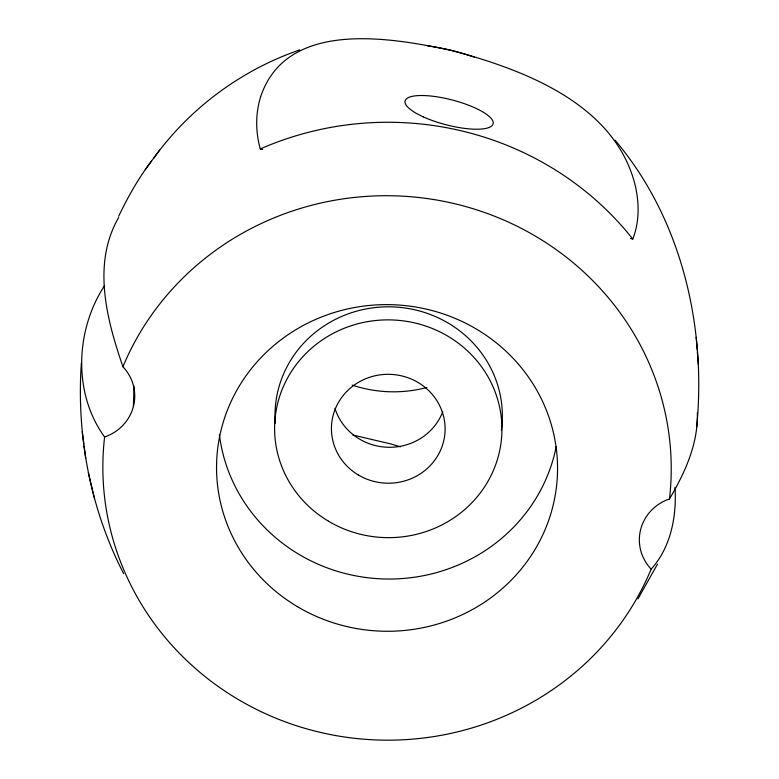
<?xml version="1.0" encoding="UTF-8"?>
<svg xmlns="http://www.w3.org/2000/svg" width="779" height="779" viewBox="0 0 779 779"><rect width="100%" height="100%" fill="white"/><g stroke="black" fill="none" stroke-linecap="round" stroke-linejoin="round"><path stroke-width="1.17" d="M697.361 412.753C698.227 443.787 684.926 472.795 669.473 498.92A45.474 43.556 1.8 0 0 651.147 569.147A284.199 272.212 1.8 0 1 318.173 731.88A284.199 272.212 1.8 0 1 104.61 436.97C72.817 393.366 75.407 330.442 104.318 286M133.384 406.599L134.027 386.16M81.367 363.072C76.323 435.334 90.432 509.154 123.647 573.665M696.669 427.155C706.563 326.099 681.518 218.772 615.079 140.21M260.653 96.703C286.575 19.407 389.461 37.246 451.051 50.333C524.676 69.857 616.608 104.483 635.683 187.408A1196.69 335.992 14.6 0 1 637.144 195.889C639.15 210.34 638.157 225.394 632.782 239.046A306.342 293.42 1.8 0 0 260.283 148.955C256.252 134.494 255.483 119.06 258.677 104.357A1196.69 335.992 14.6 0 1 260.653 96.703M118.69 216.25C127.912 196.931 138.477 178.187 151.467 161.126M657.466 564.181L637.952 598.876M118.671 217.507C91.893 263.73 106.713 319.643 122.936 366.743A45.474 43.556 1.8 0 1 104.61 436.97M153.629 158.273C189.638 108.33 241.412 69.896 299.681 49.944M145.264 169.627L159.627 150.035M651.147 569.147C670.962 547.306 676.815 516.039 674.994 487.362M260.283 148.955L262.65 149.529M630.415 238.471L632.782 239.046M352.751 435.003L390.97 443.972L400.464 446.834M88.319 472.619L94.502 498.609M82.233 431.702L83.889 444.127M84.093 446.085L85.739 458.422M696.192 337.288L697.205 349.79M697.312 351.699L698.335 364.28M122.936 366.743A284.199 272.212 1.8 0 1 455.91 204.01A284.199 272.212 1.8 0 1 669.473 498.92M427.7 45.864A238.725 228.656 1.8 0 1 474.392 57.218M426.892 387.475A125.049 119.771 1.8 0 1 352.205 385.089M442.754 411.75A56.838 54.442 1.8 0 1 387.66 447.263A56.838 54.442 1.8 0 1 334.951 408.313M275.299 423.182A113.676 108.885 1.8 0 1 392.158 306.877A113.676 108.885 1.8 0 1 501.364 430.388M556.206 446.61A170.523 163.327 1.8 0 1 382.859 578.924A170.523 163.327 1.8 0 1 219.386 434.711M358.359 474.986A56.838 54.442 1.8 0 0 445.082 430.573A56.838 54.442 1.8 0 0 361.368 380.736A56.838 54.442 1.8 0 0 358.359 474.986M328.456 521.2A113.676 108.885 1.8 0 0 501.89 432.384A113.676 108.885 1.8 0 0 334.473 332.701A113.676 108.885 1.8 0 0 328.456 521.2M297.315 606.598A170.523 163.327 1.8 0 0 557.472 473.379A170.523 163.327 1.8 0 0 306.342 323.86A170.523 163.327 1.8 0 0 297.315 606.598M423.357 116.908A45.474 12.766 14.6 0 0 493 124.173A45.474 12.766 14.6 0 0 430.933 96.041A45.474 12.766 14.6 0 0 423.357 116.908"/></g></svg>
